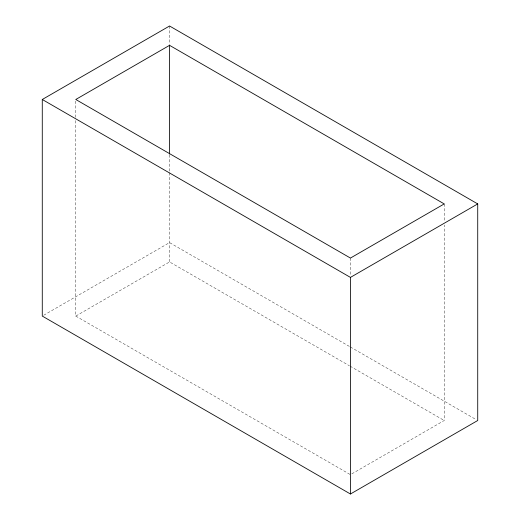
<?xml version="1.0" encoding="UTF-8"?>
<svg xmlns="http://www.w3.org/2000/svg" width="520" height="520" viewBox="0 0 520 520"><rect width="100%" height="100%" fill="white"/><g stroke="black" fill="none" stroke-linecap="round" stroke-linejoin="round"><path stroke-width="0.39" stroke-dasharray="2.6 1.95" d="M43.68 315.269L169.559 242.6L349.674 346.587M75.77 120.581L75.77 316.082L169.559 261.937L349.394 365.762M351.839 473.85L444.229 420.511L444.229 225.011M350.376 346.99L476.313 419.699M350.097 366.165L444.229 420.511M75.77 316.082L350.441 474.663M444.229 203.918L444.229 221.761M350.441 258.063L350.441 275.912M169.559 26L169.559 44.655M169.559 154.856L169.559 171.893M169.559 172.698L169.559 261.937M75.77 101.108L75.77 117.331"/><path stroke-width="0.78" d="M42.276 99.489L169.559 26L477.724 203.918L477.724 420.511L350.441 494L42.276 316.082L42.276 99.489L350.441 277.401L477.724 203.918M169.559 45.337L75.77 99.489L350.441 258.063L444.229 203.918L169.559 45.337L169.559 154.044M350.441 277.401L350.441 494"/></g></svg>
